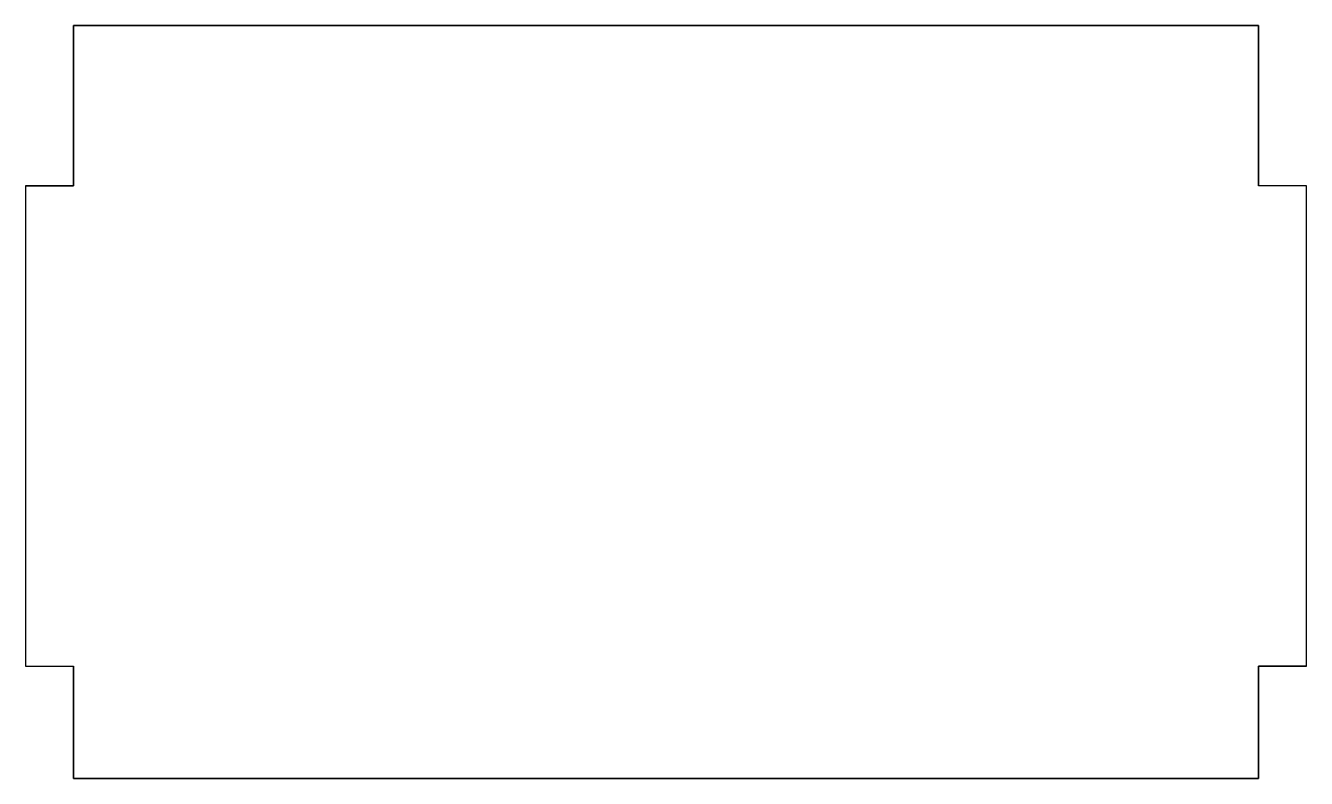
# Model space of a CAD drawing. Header units: inches. Extents: x -0.15 to 3.85, y -0.35 to 2.
import ezdxf

# ---------------------------------------------------------------- set-up
doc = ezdxf.new("R2010")
doc.units = ezdxf.units.IN
doc.header["$MEASUREMENT"] = 0

msp = doc.modelspace()

# ---------------------------------------------------------------- linework, layer by layer
for points in [[(0, 0), (0, -0.35), (3.7, -0.35), (3.7, 0), (3.85, 0), (3.85, 1.5), (3.7, 1.5), (3.7, 2), (0, 2), (0, 1.5), (-0.15, 1.5), (-0.15, 0)], [(-0.15, 0), (0, 0), (0, -0.35), (3.7, -0.35), (3.7, 0), (3.85, 0), (3.85, 1.5), (3.7, 1.5), (3.7, 2), (0, 2), (0, 1.5), (-0.15, 1.5)]]:
    msp.add_lwpolyline(points, close=True)
for points in [[(-0.15, 1.5), (0, 1.5), (0, 2), (3.7, 2), (3.7, 1.5)], [(3.85, 0), (3.7, 0), (3.7, -0.35), (0, -0.35), (0, 0)]]:
    msp.add_lwpolyline(points)

doc.saveas('drawing.dxf')
